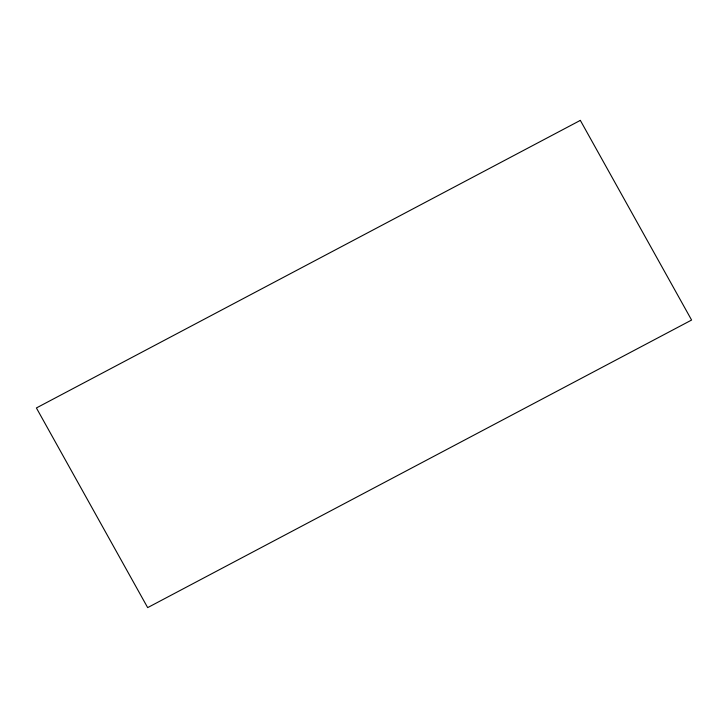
<?xml version="1.0" encoding="UTF-8"?>
<svg xmlns="http://www.w3.org/2000/svg" width="728" height="728" viewBox="0 0 728 728"><rect width="100%" height="100%" fill="white"/><g stroke="black" fill="none" stroke-linecap="round" stroke-linejoin="round"><path stroke-width="1.09" d="M580.334 120.384L36.4 407.953L147.666 607.616L691.6 320.047L580.334 120.384"/></g></svg>
